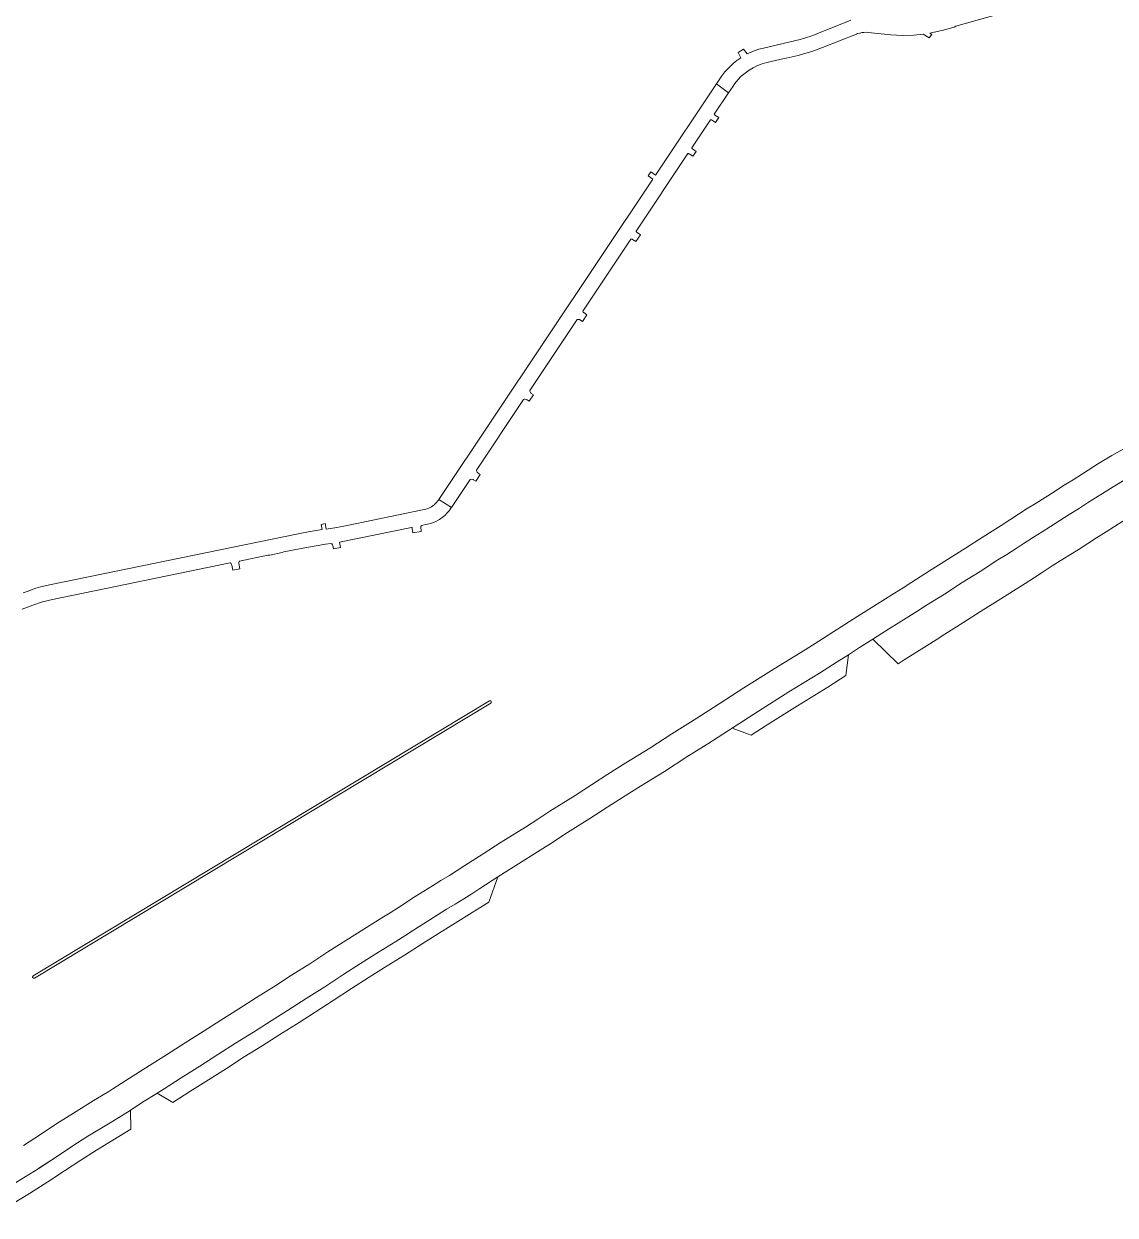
# Model space of a CAD drawing. Header units: inches. Extents: x 704148 to 723432, y 7075344 to 7101810.
# Drawn here: x 715544 to 717294, y 7095078 to 7096989 of the extents above; entities that cross this region are included whole.
import ezdxf

# ---------------------------------------------------------------- set-up
doc = ezdxf.new("R2010")
doc.units = ezdxf.units.IN
doc.header["$MEASUREMENT"] = 0
doc.layers.add('gisdb.gisadmin', color=7, linetype='Continuous', lineweight=9, true_color=0xccf5fc)

msp = doc.modelspace()

# ---------------------------------------------------------------- linework, layer by layer
at = {"layer": 'gisdb.gisadmin'}
for points in [[(717131.3215, 7097011.6663), (717038.7655, 7096985.176), (717035.9129, 7096983.9499), (717016.6845, 7096978.4479), (717013.3381, 7096977.9002), (716997.0641, 7096974.0481), (716997.1013, 7096973.9692), (716997.252, 7096973.756), (716997.3139, 7096973.6945), (717000.1352, 7096971.9873), (716995.6159, 7096966.4422), (716986.2716, 7096972.2272), (716970.9879, 7096970.6241), (716952.6645, 7096970.1788), (716934.372, 7096971.3322), (716898.1232, 7096975.2111), (716894.6493, 7096975.4301), (716891.1695, 7096975.3455), (716887.7103, 7096974.958), (716884.298, 7096974.2705), (716880.9587, 7096973.2881), (716879.0538, 7096972.5815), (716824.7207, 7096950.8388), (716809.281, 7096945.2192), (716788.729, 7096939.3799), (716785.8203, 7096938.2934), (716766.3479, 7096933.7298), (716762.9789, 7096933.3449), (716735.5061, 7096926.9124), (716727.9556, 7096924.7914), (716720.6186, 7096922.0205), (716713.5511, 7096918.6206), (716706.8068, 7096914.6177), (716700.437, 7096910.0423), (716694.4903, 7096904.929), (716689.0118, 7096899.317), (716684.0433, 7096893.2488), (716681.2636, 7096889.3194), (716673.8775, 7096878.262), (716654.7232, 7096892.7949), (716661.3064, 7096902.6503), (716663.4805, 7096905.7897), (716668.138, 7096911.8411), (716673.1906, 7096917.5669), (716675.858, 7096920.2995), (716681.4599, 7096925.489), (716684.3882, 7096927.94), (716687.397, 7096930.2914), (716690.483, 7096932.5407), (716693.6426, 7096934.6853), (716689.5662, 7096943.0232), (716698.188, 7096948.1839), (716703.9457, 7096940.6832), (716707.5168, 7096942.4408), (716714.8322, 7096945.5764), (716722.3488, 7096948.1935), (716730.0297, 7096950.2792), (716781.9593, 7096962.4497), (716788.8506, 7096964.1746), (716795.6869, 7096966.1059), (716809.1696, 7096970.5811), (716815.8039, 7096973.1209), (716870.137, 7096994.8636)], [(715543.1435, 7095189.7965), (715570.2991, 7095207.5628), (715596.7701, 7095224.9895), (715623.3032, 7095242.0574), (715659.3517, 7095264.0244), (715679.8693, 7095276.5879), (715686.5299, 7095280.6664), (715713.1963, 7095297.8737), (715745.2763, 7095318.209), (715772.451, 7095335.5793), (715802.2614, 7095354.545), (715831.1721, 7095372.8481), (715859.9566, 7095391.1073), (715888.3308, 7095408.9732), (715916.7238, 7095427.3534), (715948.0572, 7095446.6448), (715973.0401, 7095462.9943), (716002.4893, 7095481.4676), (716031.3358, 7095500.3931), (716060.1535, 7095518.9698), (716089.0516, 7095537.1613), (716117.7848, 7095555.1129), (716131.2234, 7095563.2313), (716144.4141, 7095571.7468), (716171.5978, 7095589.3667), (716199.047, 7095606.5701), (716212.7489, 7095614.7396), (716226.3129, 7095623.1362), (716238.7297, 7095630.8214), (716250.9083, 7095638.8789), (716280.3134, 7095657.796), (716309.5028, 7095676.3089), (716348.5969, 7095700.7253), (716368.063, 7095713.2121), (716387.3445, 7095725.9819), (716427.8513, 7095751.3281), (716480.3133, 7095785.3797), (716509.354, 7095803.5527), (716547.7243, 7095827.2261), (716583.2357, 7095850.1515), (716617.2401, 7095871.546), (716649.7652, 7095892.3793), (716698.3395, 7095923.853), (716747.3016, 7095954.7201), (716796.6438, 7095984.9757), (716824.6546, 7096002.8084), (716842.673, 7096014.1444), (716860.5354, 7096025.7248), (716881.5972, 7096038.8839), (716902.5091, 7096052.2799), (716940.0953, 7096076.0195), (716954.0193, 7096084.6413), (716967.8315, 7096093.4413), (716996.4386, 7096111.5981), (717025.1873, 7096130.087), (717053.9112, 7096147.95), (717082.6113, 7096166.4653), (717097.0263, 7096175.258), (717111.2947, 7096184.2869), (717138.9473, 7096202.4665), (717153.163, 7096211.5114), (717167.4953, 7096220.3705), (717181.8592, 7096229.3668), (717196.0545, 7096238.627), (717211.2574, 7096248.3967), (717226.6364, 7096257.8867), (717267.4731, 7096283.9091), (717288.8507, 7096296.888), (717310.6133, 7096309.2107)], [(717311.1106, 7096258.9341), (717290.8773, 7096246.6499), (717249.9613, 7096220.5718), (717235.0461, 7096211.3795), (717220.304, 7096201.912), (717205.462, 7096192.233), (717190.4441, 7096182.8291), (717176.7519, 7096174.3681), (717163.1698, 7096165.7315), (717146.5739, 7096154.824), (717135.0852, 7096147.2731), (717120.5417, 7096138.0674), (717105.852, 7096129.0968), (717077.2874, 7096110.6691), (717048.8524, 7096092.9929), (717020.1013, 7096074.5019), (716991.608, 7096056.4184), (716977.4834, 7096047.4198), (716963.2458, 7096038.6012), (716926.2904, 7096015.2598), (716905.3112, 7096001.8205), (716884.1841, 7095988.6149), (716866.281, 7095977.014), (716848.2256, 7095965.6518), (716819.6751, 7095947.4836), (716770.6985, 7095917.4559), (716722.1, 7095886.82), (716673.8872, 7095855.5807), (716640.5597, 7095834.2339), (716607.0438, 7095813.1482), (716571.2358, 7095790.0339), (716532.5261, 7095766.1474), (716503.8471, 7095748.2006), (716480.4771, 7095733.0304), (716451.5488, 7095714.252), (716411.3133, 7095689.0767), (716391.7404, 7095676.1237), (716371.9827, 7095663.4544), (716332.8772, 7095639.0311), (716304.1065, 7095620.7839), (716275.1862, 7095602.1775), (716262.3882, 7095593.7231), (716249.3493, 7095585.6453), (716235.5958, 7095577.1362), (716221.7067, 7095568.8502), (716195.0882, 7095552.1613), (716168.7247, 7095535.0724), (716154.7119, 7095526.0246), (716140.4406, 7095517.3904), (716112.5374, 7095499.9534), (716083.7942, 7095481.8595), (716055.3242, 7095463.5069), (716026.2507, 7095444.4324), (715996.7799, 7095425.9457), (715966.5038, 7095406.3312), (715940.2162, 7095390.1466), (715912.0092, 7095371.8868), (715883.4634, 7095353.9127), (715854.7079, 7095335.6719), (715825.8386, 7095317.395), (715796.109, 7095298.4807), (715768.9037, 7095281.091), (715757.7015, 7095273.9899), (715757.0473, 7095273.5753), (715736.9037, 7095260.8063), (715709.9501, 7095243.4136), (715682.2883, 7095226.4756), (715646.6568, 7095204.7626), (715620.7699, 7095188.1105), (715594.4409, 7095170.7772), (715568.0403, 7095153.5049), (715566.8765, 7095152.7435), (715539.099, 7095135.3283)], [(717319.9329, 7096199.9473), (717279.5222, 7096174.1913), (717264.3371, 7096164.8253), (717250.1863, 7096155.7375), (717234.6515, 7096145.6178), (717219.6336, 7096136.2139), (717205.9653, 7096127.7666), (717193.0316, 7096119.5422), (717176.7819, 7096108.8623), (717164.5012, 7096100.8006), (717149.9577, 7096091.5949), (717135.0967, 7096082.5113), (717106.3242, 7096063.9587), (717078.248, 7096046.5055), (717049.5731, 7096028.0647), (717021.1199, 7096010.0067), (717007.0354, 7096001.0336), (716992.4122, 7095991.971), (716955.8099, 7095968.8526), (716946.024, 7095962.5837), (716905.3112, 7096001.8205), (716926.2904, 7096015.2598), (716963.2458, 7096038.6012), (716977.4834, 7096047.4198), (716991.608, 7096056.4184), (717020.1013, 7096074.5019), (717048.8524, 7096092.9929), (717077.2874, 7096110.6691), (717105.852, 7096129.0968), (717120.5417, 7096138.0674), (717135.0852, 7096147.2731), (717146.5739, 7096154.824), (717163.1698, 7096165.7315), (717176.7519, 7096174.3681), (717190.4441, 7096182.8291), (717205.462, 7096192.233), (717220.304, 7096201.912), (717235.0461, 7096211.3795), (717249.9613, 7096220.5718), (717290.8773, 7096246.6499), (717311.1106, 7096258.9341)], [(715542.9406, 7096076.276), (715548.9477, 7096078.5512), (715556.027, 7096081.2291), (715563.1966, 7096083.6548), (715570.4476, 7096085.8254), (715577.7708, 7096087.738), (715585.1571, 7096089.3904), (715983.7907, 7096171.1899), (716002.9223, 7096174.8006), (716022.1587, 7096177.8027), (716020.4451, 7096186.2458), (716026.9896, 7096187.5943), (716028.736, 7096178.7234), (716045.6969, 7096181.4332), (716062.5712, 7096184.6389), (716186.087, 7096209.9843), (716188.4655, 7096210.557), (716190.7998, 7096211.2895), (716193.0791, 7096212.1784), (716195.2929, 7096213.2196), (716197.4311, 7096214.4084), (716199.484, 7096215.7393), (716202.3825, 7096217.9885), (716204.1814, 7096219.6465), (716205.864, 7096221.4225), (716207.4223, 7096223.3085), (716208.1527, 7096224.2899), (716208.8494, 7096225.2956), (716209.4725, 7096226.2284), (716229.5079, 7096213.0147), (716228.8065, 7096211.9647), (716225.928, 7096208.0133), (716222.9375, 7096204.5615), (716218.7295, 7096200.4021), (716214.6604, 7096197.0957), (716210.3186, 7096194.1566), (716205.7372, 7096191.607), (716200.951, 7096189.4664), (716195.9965, 7096187.7511), (716190.9113, 7096186.4742), (716181.1515, 7096184.4715), (716180.914, 7096183.9851), (716180.7647, 7096183.4649), (716180.7074, 7096182.8871), (716181.2403, 7096174.958), (716167.7854, 7096172.6902), (716166.7925, 7096179.5385), (716166.397, 7096180.5024), (716165.8956, 7096181.104), (716165.6957, 7096181.2729), (716050.2531, 7096157.8659), (716050.1614, 7096157.5039), (716050.1408, 7096156.9884), (716051.7813, 7096149.0798), (716040.5718, 7096146.9742), (716039.3257, 7096152.5215), (716039.015, 7096153.3583), (716037.9856, 7096154.8087), (716036.8333, 7096155.6638), (716027.3421, 7096154.2911), (715988.6149, 7096147.6798), (715960.817, 7096141.9622), (715957.8792, 7096140.9571), (715938.2716, 7096136.9336), (715934.9089, 7096136.6459), (715889.6255, 7096127.3672), (715889.1055, 7096126.656), (715888.4716, 7096125.0192), (715888.3769, 7096124.1433), (715888.445, 7096123.2065), (715890.2722, 7096114.6732), (715878.9646, 7096112.6011), (715877.3269, 7096120.9268), (715877.0441, 7096121.7613), (715876.8492, 7096122.1568), (715876.0695, 7096123.2213), (715875.4074, 7096123.8025), (715874.6035, 7096124.2847), (715589.9814, 7096065.8803), (715573.9136, 7096061.8455), (715558.2586, 7096056.4256), (715540.9196, 7096050.3372)]]:
    msp.add_lwpolyline(points, dxfattribs=at)
for points in [[(716229.5079, 7096213.0147), (716209.4725, 7096226.2284), (716552.4909, 7096739.747), (716545.216, 7096745.2796), (716549.5335, 7096751.4279), (716556.8429, 7096746.2622), (716654.7232, 7096892.7949), (716673.8775, 7096878.262), (716651.1068, 7096844.1729), (716651.3227, 7096843.6966), (716651.7928, 7096843.0702), (716652.1898, 7096842.7298), (716658.2458, 7096838.6398), (716652.8201, 7096830.6185), (716646.8004, 7096834.831), (716646.3267, 7096835.0526), (716645.8218, 7096835.1886), (716645.1334, 7096835.2304), (716614.9846, 7096790.0959), (716615.2005, 7096789.6196), (716615.3388, 7096789.3974), (716615.6706, 7096788.9933), (716615.8617, 7096788.8144), (716616.1268, 7096788.6115), (716622.1151, 7096784.537), (716616.8107, 7096776.5734), (716610.7023, 7096780.5243), (716610.2401, 7096780.769), (716609.7425, 7096780.9297), (716609.4851, 7096780.9769), (716608.9093, 7096781.0009), (716525.8433, 7096656.6462), (716526.0452, 7096655.9788), (716526.3599, 7096655.3566), (716527.0217, 7096654.5489), (716527.5365, 7096654.1401), (716532.6921, 7096650.6963), (716525.3872, 7096639.7352), (716520.1724, 7096643.166), (716519.2326, 7096643.6211), (716518.5542, 7096643.782), (716517.2323, 7096643.755), (716440.1165, 7096528.3082), (716440.2029, 7096527.9701), (716440.6331, 7096527.0186), (716441.0511, 7096526.4605), (716441.2949, 7096526.2109), (716441.7501, 7096525.8427), (716446.9324, 7096522.244), (716439.8796, 7096511.7265), (716436.1776, 7096514.0586), (716435.2474, 7096514.5369), (716434.7547, 7096514.7134), (716432.6874, 7096514.9749), (716431.6512, 7096514.8331), (716430.9877, 7096514.6418), (716355.2039, 7096401.1889), (716355.2275, 7096400.6601), (716355.4123, 7096399.6186), (716355.7751, 7096398.6251), (716356.3049, 7096397.7097), (716356.6276, 7096397.2901), (716357.3763, 7096396.5429), (716357.6053, 7096396.3605), (716361.1907, 7096393.8495), (716354.2844, 7096383.6129), (716350.7988, 7096385.9451), (716350.3377, 7096386.2022), (716349.3573, 7096386.5911), (716347.7978, 7096386.842), (716346.7449, 7096386.7802), (716345.7187, 7096386.5365), (716345.3166, 7096386.387), (716269.7816, 7096273.3069), (716269.8753, 7096272.2562), (716270.3527, 7096270.7503), (716270.8816, 7096269.8376), (716271.2037, 7096269.4193), (716272.2857, 7096268.4139), (716275.7782, 7096266.081), (716268.5992, 7096255.3424), (716265.1241, 7096257.6734), (716264.6634, 7096257.931), (716263.6836, 7096258.3211), (716262.1246, 7096258.5738), (716260.0454, 7096258.2708), (716259.6366, 7096258.1192)], [(716736.1022, 7095864.9119), (716710.3224, 7095848.208), (716679.9601, 7095859.5156), (716722.1, 7095886.82), (716770.6985, 7095917.4559), (716819.6751, 7095947.4836), (716848.2256, 7095965.6518), (716866.281, 7095977.014), (716862.1289, 7095943.6813), (716833.2649, 7095925.3179), (716784.4265, 7095895.3749)], [(715560.1439, 7095458.2466), (715559.7961, 7095458.222), (715559.4493, 7095458.2582), (715559.114, 7095458.3541), (715558.8006, 7095458.5067), (715558.5183, 7095458.7113), (715558.2759, 7095458.962), (715558.0807, 7095459.2509), (715557.9386, 7095459.5694), (715557.854, 7095459.9076), (715557.8294, 7095460.2554), (715557.8656, 7095460.6023), (715557.9614, 7095460.9375), (715558.114, 7095461.251), (715558.3187, 7095461.5333), (715558.5694, 7095461.7757), (715558.7968, 7095461.9353), (716290.4844, 7095902.9816), (716290.5459, 7095903.0172), (716290.8644, 7095903.1593), (716291.2027, 7095903.244), (716291.5505, 7095903.2685), (716291.8973, 7095903.2324), (716292.2325, 7095903.1364), (716292.5461, 7095902.9838), (716292.8283, 7095902.7791), (716293.0707, 7095902.5285), (716293.2659, 7095902.2395), (716293.4079, 7095901.9211), (716293.4925, 7095901.5829), (716293.5171, 7095901.235), (716293.4809, 7095900.8882), (716293.3851, 7095900.553), (716293.2325, 7095900.2394), (716293.0277, 7095899.9572), (716292.7771, 7095899.7148), (716292.5497, 7095899.5553), (715560.8621, 7095458.5089), (715560.8006, 7095458.4734), (715560.4823, 7095458.3313)], [(715810.0887, 7095276.5588), (715782.8239, 7095259.1313), (715757.7015, 7095273.9899), (715768.9037, 7095281.091), (715796.109, 7095298.4807), (715825.8386, 7095317.395), (715854.7079, 7095335.6719), (715883.4634, 7095353.9127), (715912.0092, 7095371.8868), (715940.2162, 7095390.1466), (715966.5038, 7095406.3312), (715996.7799, 7095425.9457), (716026.2507, 7095444.4324), (716055.3242, 7095463.5069), (716083.7942, 7095481.8595), (716112.5374, 7095499.9534), (716140.4406, 7095517.3904), (716154.7119, 7095526.0246), (716168.7247, 7095535.0724), (716195.0882, 7095552.1613), (716221.7067, 7095568.8502), (716235.5958, 7095577.1362), (716249.3493, 7095585.6453), (716262.3882, 7095593.7231), (716275.1862, 7095602.1775), (716304.1065, 7095620.7839), (716289.386, 7095580.397), (716276.7192, 7095572.0293), (716263.042, 7095563.543), (716235.2743, 7095546.6691), (716209.0656, 7095530.2371), (716182.8668, 7095513.255), (716154.0599, 7095495.242), (716126.3523, 7095477.9273), (716097.7637, 7095459.9307), (716069.4992, 7095441.7106), (716040.0669, 7095422.4071), (716010.808, 7095404.0533), (715985.2741, 7095387.355), (715954.0981, 7095368.1607), (715925.8628, 7095349.885), (715897.3538, 7095331.9341), (715868.635, 7095313.7166), (715839.7706, 7095295.4428)], [(715525.4861, 7095096.3794), (715497.5767, 7095078.1972), (715468.6672, 7095090.3943), (715511.562, 7095118.3389), (715539.099, 7095135.3283), (715566.8765, 7095152.7435), (715594.4409, 7095170.7772), (715620.7699, 7095188.1105), (715646.6568, 7095204.7626), (715682.2883, 7095226.4756), (715709.9501, 7095243.4136), (715714.861, 7095246.5825), (715715.2538, 7095216.1741), (715695.8656, 7095204.3023), (715660.4567, 7095182.7248), (715634.9516, 7095166.3184), (715608.7376, 7095149.0607), (715582.2748, 7095131.7476), (715552.7509, 7095113.2008)]]:
    msp.add_lwpolyline(points, close=True, dxfattribs=at)

doc.saveas('drawing.dxf')
